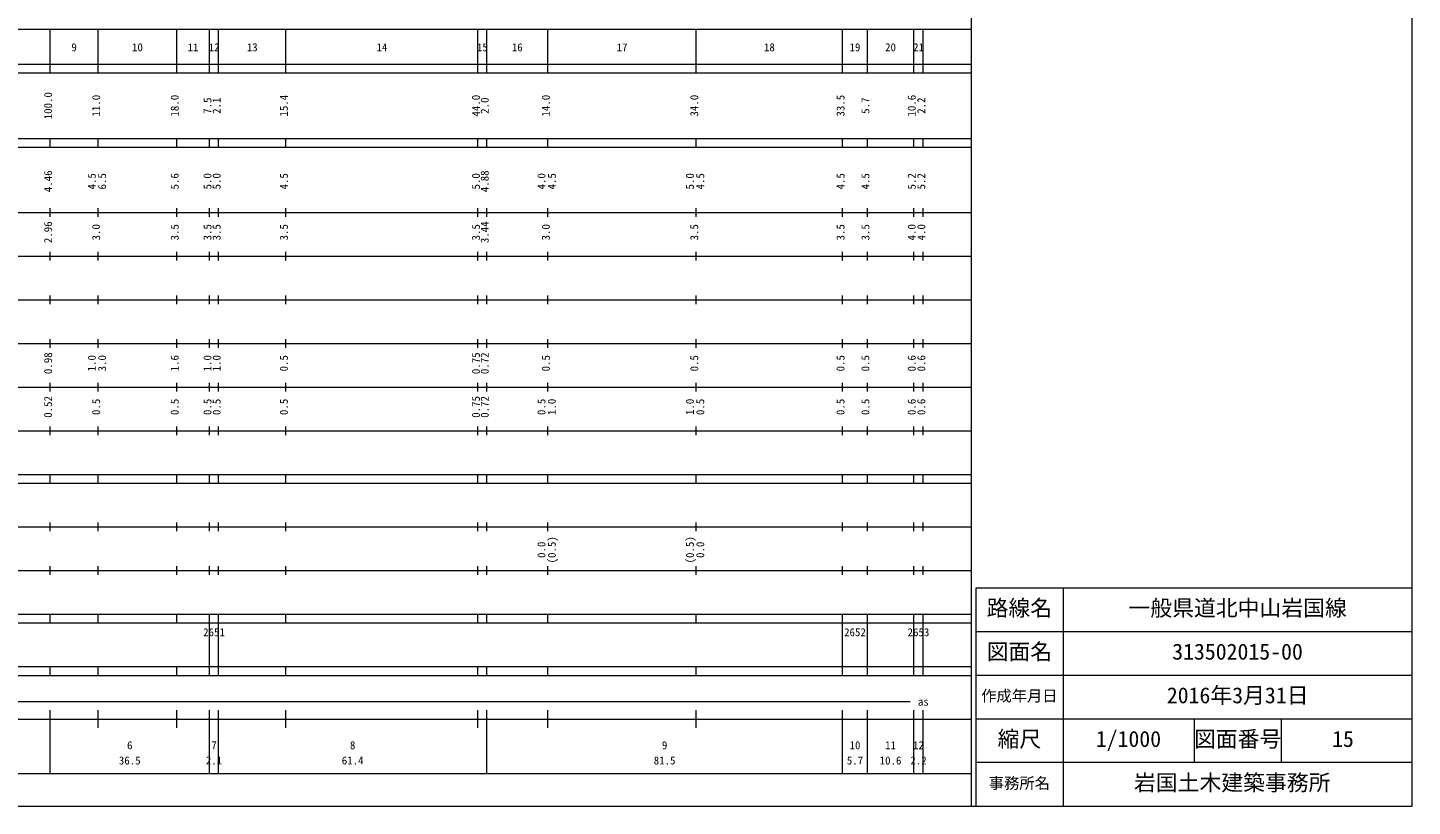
# Model space of a CAD drawing. Units: millimetres on the paper, enlarged 1000 times. Extents: x -625 to 708451, y -625 to 363079.
# Drawn here: x 391317 to 708451, y 3079 to 181436 of the extents above; entities that cross this region are included whole.
import ezdxf
from ezdxf.enums import TextEntityAlignment as Align

# ---------------------------------------------------------------- set-up
doc = ezdxf.new("R2010")
doc.units = ezdxf.units.MM
doc.header["$LTSCALE"] = 1000
doc.layers.add('S-SUV', color=7, linetype='Continuous', lineweight=13)
doc.styles.add('ＭＳ ゴシック', font='')
doc.styles.get('ＭＳ ゴシック').set_extended_font_data('MS Gothic')

msp = doc.modelspace()

# ---------------------------------------------------------------- linework, layer by layer
at = {"layer": 'S-SUV'}
for p, q in [((708451, 3079), (708451, 363079)), ((607451, 3079), (607451, 353079)), ((96451, 181079), (607451, 181079)), ((396451, 171079), (396451, 181079)), ((407451, 171079), (407451, 181079)), ((425451, 171079), (425451, 181079)), ((432951, 171079), (432951, 181079)), ((435051, 171079), (435051, 181079)), ((450451, 171079), (450451, 181079)), ((494451, 171079), (494451, 181079)), ((496451, 171079), (496451, 181079)), ((510451, 171079), (510451, 181079)), ((544451, 171079), (544451, 181079)), ((577951, 171079), (577951, 181079)), ((583651, 171079), (583651, 181079)), ((594251, 171079), (594251, 181079)), ((596451, 171079), (596451, 181079)), ((68451, 173079), (607451, 173079)), ((68451, 171079), (607451, 171079)), ((68451, 156079), (607451, 156079)), ((396451, 154079), (396451, 156079)), ((407451, 154079), (407451, 156079)), ((425451, 154079), (425451, 156079)), ((432951, 154079), (432951, 156079)), ((435051, 154079), (435051, 156079)), ((450451, 154079), (450451, 156079)), ((494451, 154079), (494451, 156079)), ((496451, 154079), (496451, 156079)), ((510451, 154079), (510451, 156079)), ((544451, 154079), (544451, 156079)), ((577951, 154079), (577951, 156079)), ((583651, 154079), (583651, 156079)), ((594251, 154079), (594251, 156079)), ((596451, 154079), (596451, 156079)), ((68451, 154079), (607451, 154079)), ((396451, 138079), (396451, 140079)), ((407451, 138079), (407451, 140079)), ((425451, 138079), (425451, 140079)), ((432951, 138079), (432951, 140079)), ((435051, 138079), (435051, 140079)), ((450451, 138079), (450451, 140079)), ((494451, 138079), (494451, 140079)), ((496451, 138079), (496451, 140079)), ((510451, 138079), (510451, 140079)), ((544451, 138079), (544451, 140079)), ((577951, 138079), (577951, 140079)), ((583651, 138079), (583651, 140079)), ((594251, 138079), (594251, 140079)), ((596451, 138079), (596451, 140079)), ((68451, 139079), (607451, 139079)), ((396451, 128079), (396451, 130079)), ((407451, 128079), (407451, 130079)), ((425451, 128079), (425451, 130079)), ((432951, 128079), (432951, 130079)), ((435051, 128079), (435051, 130079)), ((450451, 128079), (450451, 130079)), ((494451, 128079), (494451, 130079)), ((496451, 128079), (496451, 130079)), ((510451, 128079), (510451, 130079)), ((544451, 128079), (544451, 130079)), ((577951, 128079), (577951, 130079)), ((583651, 128079), (583651, 130079)), ((594251, 128079), (594251, 130079)), ((596451, 128079), (596451, 130079)), ((74451, 129079), (607451, 129079)), ((80451, 119079), (607451, 119079)), ((396451, 118079), (396451, 120079)), ((407451, 118079), (407451, 120079)), ((425451, 118079), (425451, 120079)), ((432951, 118079), (432951, 120079)), ((435051, 118079), (435051, 120079)), ((450451, 118079), (450451, 120079)), ((494451, 118079), (494451, 120079)), ((496451, 118079), (496451, 120079)), ((510451, 118079), (510451, 120079)), ((544451, 118079), (544451, 120079)), ((577951, 118079), (577951, 120079)), ((583651, 118079), (583651, 120079)), ((594251, 118079), (594251, 120079)), ((596451, 118079), (596451, 120079)), ((74451, 109079), (607451, 109079)), ((396451, 108079), (396451, 110079)), ((407451, 108079), (407451, 110079)), ((425451, 108079), (425451, 110079)), ((432951, 108079), (432951, 110079)), ((435051, 108079), (435051, 110079)), ((450451, 108079), (450451, 110079)), ((494451, 108079), (494451, 110079)), ((496451, 108079), (496451, 110079)), ((510451, 108079), (510451, 110079)), ((544451, 108079), (544451, 110079)), ((577951, 108079), (577951, 110079)), ((583651, 108079), (583651, 110079)), ((594251, 108079), (594251, 110079)), ((596451, 108079), (596451, 110079)), ((80451, 99079), (607451, 99079)), ((396451, 98079), (396451, 100079)), ((407451, 98079), (407451, 100079)), ((425451, 98079), (425451, 100079)), ((432951, 98079), (432951, 100079)), ((435051, 98079), (435051, 100079)), ((450451, 98079), (450451, 100079)), ((494451, 98079), (494451, 100079)), ((496451, 98079), (496451, 100079)), ((510451, 98079), (510451, 100079)), ((544451, 98079), (544451, 100079)), ((577951, 98079), (577951, 100079)), ((583651, 98079), (583651, 100079)), ((594251, 98079), (594251, 100079)), ((596451, 98079), (596451, 100079)), ((74451, 89079), (607451, 89079)), ((396451, 88079), (396451, 90079)), ((407451, 88079), (407451, 90079)), ((425451, 88079), (425451, 90079)), ((432951, 88079), (432951, 90079)), ((435051, 88079), (435051, 90079)), ((450451, 88079), (450451, 90079)), ((494451, 88079), (494451, 90079)), ((496451, 88079), (496451, 90079)), ((510451, 88079), (510451, 90079)), ((544451, 88079), (544451, 90079)), ((577951, 88079), (577951, 90079)), ((583651, 88079), (583651, 90079)), ((594251, 88079), (594251, 90079)), ((596451, 88079), (596451, 90079)), ((68451, 79079), (607451, 79079)), ((68451, 77079), (607451, 77079)), ((396451, 77079), (396451, 79079)), ((407451, 77079), (407451, 79079)), ((425451, 77079), (425451, 79079)), ((432951, 77079), (432951, 79079)), ((435051, 77079), (435051, 79079)), ((450451, 77079), (450451, 79079)), ((494451, 77079), (494451, 79079)), ((496451, 77079), (496451, 79079)), ((510451, 77079), (510451, 79079)), ((544451, 77079), (544451, 79079)), ((577951, 77079), (577951, 79079)), ((583651, 77079), (583651, 79079)), ((594251, 77079), (594251, 79079)), ((596451, 77079), (596451, 79079)), ((77451, 67079), (607451, 67079)), ((396451, 66079), (396451, 68079)), ((407451, 66079), (407451, 68079)), ((425451, 66079), (425451, 68079)), ((432951, 66079), (432951, 68079)), ((435051, 66079), (435051, 68079)), ((450451, 66079), (450451, 68079)), ((494451, 66079), (494451, 68079)), ((496451, 66079), (496451, 68079)), ((510451, 66079), (510451, 68079)), ((544451, 66079), (544451, 68079)), ((577951, 66079), (577951, 68079)), ((583651, 66079), (583651, 68079)), ((594251, 66079), (594251, 68079)), ((596451, 66079), (596451, 68079)), ((396451, 56079), (396451, 58079)), ((407451, 56079), (407451, 58079)), ((425451, 56079), (425451, 58079)), ((432951, 56079), (432951, 58079)), ((435051, 56079), (435051, 58079)), ((450451, 56079), (450451, 58079)), ((494451, 56079), (494451, 58079)), ((496451, 56079), (496451, 58079)), ((510451, 56079), (510451, 58079)), ((544451, 56079), (544451, 58079)), ((577951, 56079), (577951, 58079)), ((583651, 56079), (583651, 58079)), ((594251, 56079), (594251, 58079)), ((596451, 56079), (596451, 58079)), ((68451, 57079), (607451, 57079)), ((708451, 53079), (608451, 53079)), ((608451, 53079), (608451, 3079)), ((628451, 53079), (628451, 3079)), ((68451, 47079), (607451, 47079)), ((68451, 45079), (607451, 45079)), ((396451, 45079), (396451, 47079)), ((407451, 45079), (407451, 47079)), ((425451, 45079), (425451, 47079)), ((432951, 45079), (432951, 47079)), ((432951, 35079), (432951, 45079)), ((435051, 45079), (435051, 47079)), ((435051, 35079), (435051, 45079)), ((450451, 45079), (450451, 47079)), ((494451, 45079), (494451, 47079)), ((496451, 45079), (496451, 47079)), ((510451, 45079), (510451, 47079)), ((544451, 45079), (544451, 47079)), ((577951, 45079), (577951, 47079)), ((577951, 35079), (577951, 45079)), ((583651, 45079), (583651, 47079)), ((583651, 35079), (583651, 45079)), ((594251, 45079), (594251, 47079)), ((594251, 35079), (594251, 45079)), ((596451, 45079), (596451, 47079)), ((596451, 35079), (596451, 45079)), ((708451, 43079), (608451, 43079)), ((68451, 35079), (607451, 35079)), ((396451, 33079), (396451, 35079)), ((407451, 33079), (407451, 35079)), ((425451, 33079), (425451, 35079)), ((432951, 33079), (432951, 35079)), ((435051, 33079), (435051, 35079)), ((450451, 33079), (450451, 35079)), ((494451, 33079), (494451, 35079)), ((496451, 33079), (496451, 35079)), ((510451, 33079), (510451, 35079)), ((544451, 33079), (544451, 35079)), ((577951, 33079), (577951, 35079)), ((583651, 33079), (583651, 35079)), ((594251, 33079), (594251, 35079)), ((596451, 33079), (596451, 35079)), ((68451, 33079), (607451, 33079)), ((708451, 33079), (608451, 33079)), ((99451, 27079), (593451, 27079)), ((68451, 23079), (607451, 23079)), ((396451, 10579), (396451, 25079)), ((407451, 21079), (407451, 25079)), ((425451, 21079), (425451, 25079)), ((432951, 10579), (432951, 25079)), ((435051, 10579), (435051, 25079)), ((450451, 21079), (450451, 25079)), ((494451, 21079), (494451, 25079)), ((496451, 10579), (496451, 25079)), ((510451, 21079), (510451, 25079)), ((544451, 21079), (544451, 25079)), ((577951, 10579), (577951, 25079)), ((583651, 10579), (583651, 25079)), ((594251, 10579), (594251, 25079)), ((596451, 10579), (596451, 25079)), ((708451, 23079), (608451, 23079)), ((658451, 23079), (658451, 13079)), ((678451, 23079), (678451, 13079)), ((708451, 13079), (608451, 13079)), ((96451, 10579), (607451, 10579)), ((68451, 3079), (708451, 3079))]:
    msp.add_line(p, q, dxfattribs=at)

# ---------------------------------------------------------------- texts
at = {"layer": 'S-SUV', "style": 'ＭＳ ゴシック'}
for s, height, p in [('9', 1833, (401326, 175484)), ('10', 1833, (415201, 175484)), ('11', 1833, (427951, 175484)), ('12', 1833, (432751, 175484)), ('13', 1833, (441501, 175484)), ('14', 1833, (471201, 175484)), ('15', 1833, (494201, 175484)), ('16', 1833, (502201, 175484)), ('17', 1833, (526201, 175484)), ('18', 1833, (559951, 175484)), ('19', 1833, (579551, 175484)), ('20', 1833, (587701, 175484)), ('21', 1833, (594101, 175484)), ('路線名', 3666, (610951, 45579)), ('路線名', 3666, (610951, 45579)), ('一般県道北中山岩国線', 3666, (643451, 45579)), ('2651', 1833, (431501, 41484)), ('2652', 1833, (578301, 41484)), ('2653', 1833, (592851, 41484)), ('図面名', 3666, (610951, 35579)), ('図面名', 3666, (610951, 35579)), ('313502015-00', 3666, (653451, 35579)), ('作成年月日', 2566, (609701, 26329)), ('作成年月日', 2566, (609701, 26329)), ('as', 1833, (595201, 25579)), ('縮尺', 3666, (613451, 15579)), ('縮尺', 3666, (613451, 15579)), ('1/1000', 3666, (635951, 15579)), ('図面番号', 3666, (658451, 15579)), ('図面番号', 3666, (658451, 15579)), ('15', 3666, (690076, 15579)), ('6', 1833, (414076, 15602)), ('7', 1833, (433376, 15602)), ('8', 1833, (465126, 15602)), ('9', 1833, (536576, 15602)), ('10', 1833, (579551, 15602)), ('11', 1833, (587701, 15602)), ('12', 1833, (594101, 15602)), ('36.5', 1833, (412201, 12112)), ('2.1', 1833, (432126, 12112)), ('61.4', 1833, (463251, 12112)), ('81.5', 1833, (534701, 12112)), ('5.7', 1833, (578926, 12112)), ('10.6', 1833, (586451, 12112)), ('2.2', 1833, (593476, 12112)), ('事務所名', 2566, (611451, 6329)), ('事務所名', 2566, (611451, 6329)), ('岩国土木建築事務所 ', 3666, (644701, 5579))]:
    msp.add_text(s, height=height, dxfattribs=at).set_placement(p, align=Align.BOTTOM_LEFT)
for s, p in [('100.0', (397451, 160454)), ('11.0', (408451, 161079)), ('18.0', (426451, 161079)), ('7.5', (433951, 161704)), ('2.1', (436051, 161704)), ('15.4', (451451, 161079)), ('44.0', (495451, 161079)), ('2.0', (497451, 161704)), ('14.0', (511451, 161079)), ('34.0', (545451, 161079)), ('33.5', (578951, 161079)), ('5.7', (584651, 161704)), ('10.6', (595251, 161079)), ('2.2', (597451, 161704)), ('4.46', (397451, 143753)), ('4.5', (407451, 144378)), ('6.5', (409821, 144378)), ('5.6', (426451, 144378)), ('5.0', (433951, 144378)), ('5.0', (436051, 144378)), ('4.5', (451451, 144378)), ('5.0', (495451, 144378)), ('4.88', (497451, 143753)), ('4.0', (510451, 144378)), ('4.5', (512821, 144378)), ('5.0', (544451, 144378)), ('4.5', (546821, 144378)), ('4.5', (578951, 144378)), ('4.5', (584651, 144378)), ('5.2', (595251, 144378)), ('5.2', (597451, 144378)), ('2.96', (397451, 132079)), ('3.44', (497451, 132079)), ('3.0', (408451, 132704)), ('3.5', (426451, 132704)), ('3.5', (433951, 132704)), ('3.5', (436051, 132704)), ('3.5', (451451, 132704)), ('3.5', (495451, 132704)), ('3.0', (511451, 132704)), ('3.5', (545451, 132704)), ('3.5', (578951, 132704)), ('3.5', (584651, 132704)), ('4.0', (595251, 132704)), ('4.0', (597451, 132704)), ('0.98', (397451, 102079)), ('1.0', (407451, 102704)), ('3.0', (409821, 102704)), ('1.6', (426451, 102704)), ('1.0', (433951, 102704)), ('1.0', (436051, 102704)), ('0.5', (451451, 102704)), ('0.75', (495451, 102079)), ('0.72', (497451, 102079)), ('0.5', (511451, 102704)), ('0.5', (545451, 102704)), ('0.5', (578951, 102704)), ('0.5', (584651, 102704)), ('0.6', (595251, 102704)), ('0.6', (597451, 102704)), ('0.52', (397451, 92079)), ('0.5', (408451, 92704)), ('0.5', (426451, 92704)), ('0.5', (433951, 92704)), ('0.5', (436051, 92704)), ('0.5', (451451, 92704)), ('0.75', (495451, 92079)), ('0.72', (497451, 92079)), ('0.5', (510451, 92704)), ('1.0', (512821, 92704)), ('1.0', (544451, 92704)), ('0.5', (546821, 92704)), ('0.5', (578951, 92704)), ('0.5', (584651, 92704)), ('0.6', (595251, 92704)), ('0.6', (597451, 92704)), ('0.0', (510451, 59968)), ('(0.5)', (512821, 58718)), ('(0.5)', (544451, 58718)), ('0.0', (546821, 59968))]:
    msp.add_text(s, height=1833, rotation=90, dxfattribs=at).set_placement(p, align=Align.BOTTOM_LEFT)
msp.add_text('2016年3月31日', height=3666, dxfattribs=at).set_placement((668451, 25579), align=Align.BOTTOM_CENTER)

doc.saveas('drawing.dxf')
